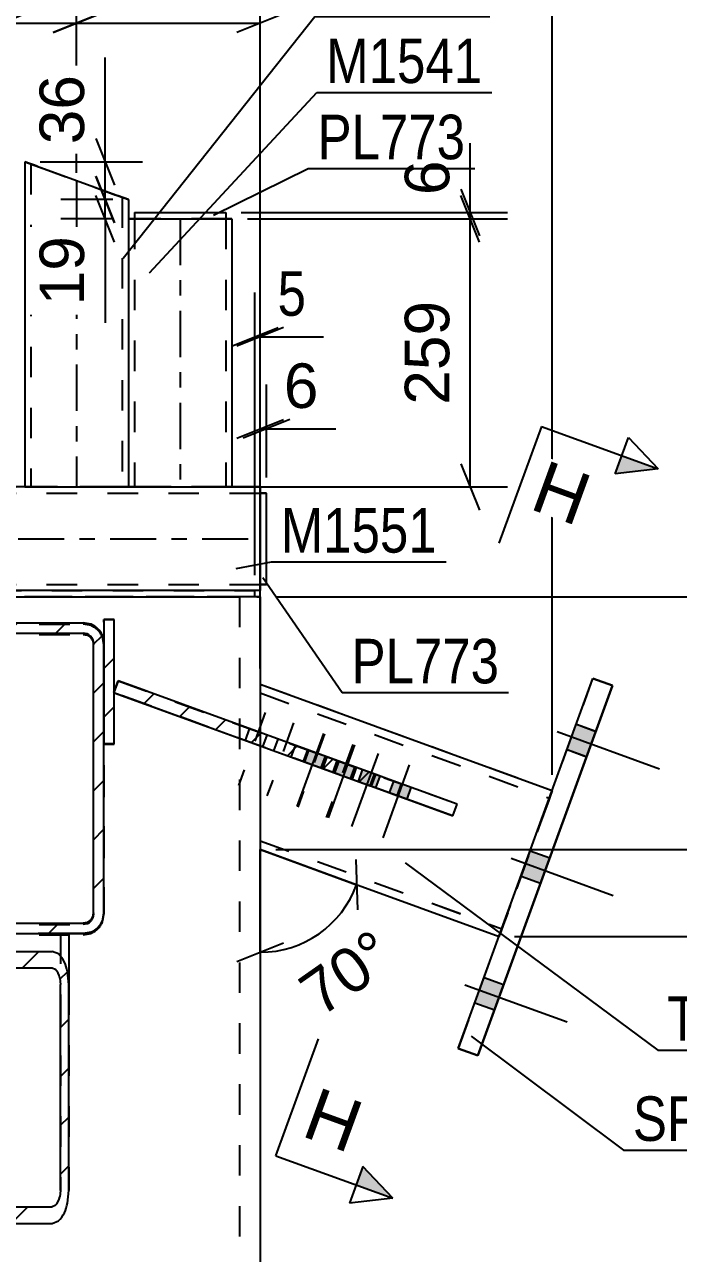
# Model space of a CAD drawing. Header units: millimetres. Extents: x -135 to 706, y -238 to 356.
# Drawn here: x 291.4 to 333.5, y 236.8 to 315.9 of the extents above; entities that cross this region are included whole.
import ezdxf

# ---------------------------------------------------------------- set-up
doc = ezdxf.new("R2010")
doc.units = ezdxf.units.MM
doc.linetypes.add('DXK_LINE_DOT2', pattern=[3.9198, 1.9599, -1.9599])
doc.linetypes.add('DXK_LINE_DOT3', pattern=[5.9187, 2.979, -0.9799, 0.9799, -0.9799])
doc.styles.add('Arial', font='ARIAL.TTF', dxfattribs={"height": 0.2})
doc.styles.add('Arial Narrow', font='ARIALN.TTF', dxfattribs={"height": 0.2})

# ---------------------------------------------------------------- blocks, each defined once
blk = doc.blocks.new('Part-284933639-3222 - 3192')
at = {"color": 2, "linetype": 'Continuous'}
for p, q in [((306.233, 279.439), (273.567, 279.439)), ((273.567, 279.039), (273.567, 279.439)), ((306.233, 279.039), (306.233, 279.439)), ((273.567, 279.039), (274.684, 279.039)), ((306.233, 279.039), (305.115, 279.039))]:
    blk.add_line(p, q, dxfattribs=at)
at = {"color": 7, "linetype": 'DXK_LINE_DOT2'}
for p, q in [((273.567, 279.433), (306.233, 279.433)), ((273.567, 279.033), (273.567, 279.039)), ((273.567, 279.033), (273.567, 279.039)), ((306.233, 279.033), (273.567, 279.033)), ((305.115, 279.039), (274.684, 279.039)), ((306.233, 279.033), (306.233, 279.039)), ((306.233, 279.039), (306.233, 279.033))]:
    blk.add_line(p, q, dxfattribs=at)
blk = doc.blocks.new('Part-284933639-3376 - 3192')
at = {"color": 2, "linetype": 'Continuous'}
for p, q in [((291.422, 307.027), (291.422, 286.103)), ((291.422, 307.027), (291.482, 307.005)), ((291.482, 307.005), (291.656, 306.942)), ((291.656, 306.942), (291.915, 306.847)), ((291.915, 306.847), (292.222, 306.735)), ((292.222, 306.735), (297.288, 304.889)), ((297.288, 304.889), (297.594, 304.777)), ((297.594, 304.777), (297.854, 304.682)), ((297.854, 304.682), (298.027, 304.619)), ((298.027, 304.619), (298.088, 304.597)), ((298.088, 304.597), (298.088, 286.103)), ((291.482, 286.103), (291.422, 286.103)), ((291.656, 286.103), (291.482, 286.103)), ((291.915, 286.103), (291.656, 286.103)), ((292.222, 286.103), (291.915, 286.103)), ((292.222, 286.103), (297.288, 286.103)), ((297.594, 286.103), (297.288, 286.103)), ((297.854, 286.103), (297.594, 286.103)), ((298.027, 286.103), (297.854, 286.103)), ((298.088, 286.103), (298.027, 286.103))]:
    blk.add_line(p, q, dxfattribs=at)
at = {"color": 7, "linetype": 'DXK_LINE_DOT2'}
for p, q in [((291.422, 307.026), (291.422, 307.027)), ((291.482, 307.004), (291.422, 307.026)), ((291.656, 306.94), (291.482, 307.004)), ((291.915, 306.846), (291.656, 306.94)), ((291.822, 306.88), (291.822, 306.881)), ((291.822, 306.881), (291.822, 286.102)), ((291.852, 306.87), (291.822, 306.881)), ((291.822, 306.88), (291.852, 306.869)), ((291.915, 306.847), (291.852, 306.87)), ((291.852, 306.869), (291.939, 306.837)), ((292.068, 306.791), (291.915, 306.847)), ((292.222, 306.734), (291.915, 306.846)), ((291.939, 306.837), (292.068, 306.79)), ((292.068, 306.791), (297.441, 304.833)), ((292.068, 306.79), (297.441, 304.832)), ((292.222, 306.734), (297.288, 304.887)), ((297.594, 304.776), (297.288, 304.887)), ((297.571, 304.785), (297.441, 304.833)), ((297.441, 304.832), (297.571, 304.784)), ((297.658, 304.754), (297.571, 304.785)), ((297.571, 304.784), (297.658, 304.753)), ((297.854, 304.681), (297.594, 304.776)), ((297.688, 304.743), (297.658, 304.754)), ((297.658, 304.753), (297.688, 304.742)), ((297.688, 304.742), (297.688, 304.743)), ((297.688, 304.743), (297.688, 286.102)), ((298.027, 304.618), (297.854, 304.681)), ((298.088, 304.596), (298.027, 304.618)), ((298.088, 304.596), (298.088, 304.597)), ((291.422, 286.103), (291.422, 286.102)), ((291.422, 286.102), (291.422, 286.103)), ((291.422, 286.102), (291.482, 286.102)), ((291.482, 286.102), (291.656, 286.102)), ((291.656, 286.102), (291.915, 286.102)), ((291.822, 286.103), (291.852, 286.103)), ((291.852, 286.102), (291.822, 286.102)), ((291.852, 286.103), (291.915, 286.103)), ((291.939, 286.102), (291.852, 286.102)), ((291.915, 286.103), (291.939, 286.103)), ((291.915, 286.102), (292.222, 286.102)), ((291.939, 286.103), (292.068, 286.103)), ((292.068, 286.102), (291.939, 286.102)), ((297.441, 286.103), (292.068, 286.103)), ((297.441, 286.102), (292.068, 286.102)), ((292.222, 286.102), (297.288, 286.102)), ((297.288, 286.102), (297.594, 286.102)), ((297.441, 286.103), (297.571, 286.103)), ((297.571, 286.102), (297.441, 286.102)), ((297.571, 286.103), (297.658, 286.103)), ((297.658, 286.102), (297.571, 286.102)), ((297.594, 286.102), (297.854, 286.102)), ((297.658, 286.103), (297.688, 286.103)), ((297.688, 286.102), (297.658, 286.102)), ((297.854, 286.102), (298.027, 286.102)), ((298.027, 286.102), (298.088, 286.102)), ((298.088, 286.103), (298.088, 286.102)), ((298.088, 286.102), (298.088, 286.103))]:
    blk.add_line(p, q, dxfattribs=at)
at = {"color": 7, "linetype": 'DXK_LINE_DOT3'}
blk.add_line((294.755, 305.811), (294.755, 286.102), dxfattribs=at)
blk = doc.blocks.new('Part-284933639-3203 - 3192')
at = {"color": 2, "linetype": 'Continuous'}
for p, q in [((306.967, 285.703), (306.567, 285.703)), ((306.967, 279.836), (306.967, 285.703)), ((306.967, 279.836), (306.567, 279.836)), ((306.567, 279.835), (306.967, 279.835))]:
    blk.add_line(p, q, dxfattribs=at)
at = {"color": 7, "linetype": 'DXK_LINE_DOT2'}
for p, q in [((306.567, 279.835), (306.567, 285.703)), ((306.567, 285.702), (306.967, 285.702)), ((306.567, 279.836), (306.567, 279.835)), ((306.967, 279.835), (306.967, 279.836)), ((306.967, 279.835), (306.967, 279.836))]:
    blk.add_line(p, q, dxfattribs=at)
blk = doc.blocks.new('Part-284933639-3209 - 3192')
at = {"color": 7, "linetype": 'DXK_LINE_DOT2'}
for p, q in [((297.149, 272.875), (297.423, 273.627)), ((297.423, 273.625), (297.423, 273.627)), ((297.423, 273.627), (310.874, 268.731)), ((310.601, 267.979), (297.149, 272.875)), ((297.149, 272.875), (297.149, 272.873)), ((315.644, 266.994), (308.814, 269.478)), ((315.37, 266.242), (308.541, 268.727)), ((310.601, 267.979), (310.874, 268.731)), ((310.874, 268.731), (315.644, 266.994)), ((315.37, 266.242), (310.601, 267.979)), ((315.644, 266.994), (315.37, 266.242))]:
    blk.add_line(p, q, dxfattribs=at)
blk = doc.blocks.new('Part-284933639-3227 - 3192')
at = {"linetype": 'Continuous'}
h = blk.add_hatch(dxfattribs=at)
h.set_pattern_fill('', scale=0.7, style=0, pattern_type=0)
h.set_pattern_definition([(45, (296.4152, 276.5496), (-1.57154, 1.57154), [])])
h.paths.add_polyline_path([(296.517, 276.039), (296.415, 276.55), (296.126, 276.982), (295.694, 277.271), (295.183, 277.373), (284.517, 277.373), (284.006, 277.271), (283.574, 276.982), (283.285, 276.55), (283.183, 276.039), (283.183, 258.706), (283.285, 258.196), (283.574, 257.763), (284.006, 257.474), (284.517, 257.373), (295.183, 257.373), (295.694, 257.474), (296.126, 257.763), (296.415, 258.196), (296.517, 258.706)])
h.paths.add_polyline_path([(295.799, 258.451), (295.655, 258.235), (295.438, 258.09), (295.183, 258.039), (284.517, 258.039), (284.262, 258.09), (284.045, 258.235), (283.901, 258.451), (283.85, 258.706), (283.85, 276.039), (283.901, 276.295), (284.045, 276.511), (284.262, 276.655), (284.517, 276.706), (295.183, 276.706), (295.438, 276.655), (295.655, 276.511), (295.799, 276.295), (295.85, 276.039), (295.85, 258.706)])
at = {"color": 2, "linetype": 'Continuous'}
for p, q in [((284.517, 277.373), (284.006, 277.271)), ((284.262, 276.655), (284.517, 276.706)), ((284.517, 276.704), (284.262, 276.653)), ((284.517, 277.373), (295.183, 277.373)), ((284.517, 276.704), (284.517, 276.706)), ((284.517, 276.706), (295.183, 276.706)), ((284.517, 276.704), (295.183, 276.704)), ((295.694, 277.271), (295.183, 277.373)), ((295.183, 276.704), (295.183, 276.706)), ((295.183, 276.706), (295.438, 276.655)), ((295.438, 276.653), (295.183, 276.704)), ((283.285, 276.55), (283.183, 276.039)), ((283.183, 258.706), (283.183, 276.039)), ((283.85, 276.039), (283.901, 276.295)), ((283.85, 258.706), (283.85, 276.039)), ((295.799, 276.295), (295.85, 276.039)), ((295.85, 258.706), (295.85, 276.039)), ((296.517, 276.039), (296.415, 276.55)), ((296.517, 258.706), (296.517, 276.039)), ((283.183, 258.706), (283.285, 258.196)), ((283.901, 258.451), (283.85, 258.706)), ((295.85, 258.706), (295.799, 258.451)), ((296.415, 258.196), (296.517, 258.706)), ((284.517, 258.039), (284.262, 258.09)), ((284.517, 258.039), (295.183, 258.039)), ((295.438, 258.09), (295.183, 258.039)), ((284.006, 257.474), (284.517, 257.373)), ((284.517, 257.371), (284.006, 257.472)), ((284.517, 257.371), (284.517, 257.373)), ((284.517, 257.373), (295.183, 257.373)), ((284.517, 257.371), (285.45, 257.371)), ((295.183, 257.371), (294.25, 257.371)), ((295.183, 257.373), (295.694, 257.474)), ((295.694, 257.472), (295.183, 257.371)), ((295.183, 257.371), (295.183, 257.373))]:
    blk.add_line(p, q, dxfattribs=at)
at = {"color": 7, "linetype": 'DXK_LINE_DOT2'}
for p, q in [((284.006, 277.269), (284.517, 277.371)), ((284.517, 277.371), (284.517, 277.373)), ((284.517, 277.371), (295.183, 277.371)), ((295.183, 277.371), (295.183, 277.373)), ((295.183, 277.371), (295.694, 277.269)), ((283.183, 276.037), (283.285, 276.547)), ((283.183, 276.037), (283.183, 276.039)), ((283.183, 276.037), (283.183, 258.704)), ((283.901, 276.292), (283.85, 276.037)), ((283.85, 276.037), (283.85, 276.039)), ((283.85, 258.704), (283.85, 276.037)), ((283.901, 276.292), (283.901, 276.295)), ((295.799, 276.292), (295.799, 276.295)), ((295.85, 276.037), (295.799, 276.292)), ((295.85, 276.037), (295.85, 276.039)), ((295.85, 258.704), (295.85, 276.037)), ((296.415, 276.547), (296.517, 276.037)), ((296.517, 276.039), (296.517, 258.704)), ((283.285, 258.194), (283.183, 258.704)), ((283.85, 258.704), (283.85, 258.706)), ((283.85, 258.704), (283.901, 258.449)), ((295.799, 258.449), (295.85, 258.704)), ((295.85, 258.704), (295.85, 258.706)), ((296.517, 258.704), (296.415, 258.194)), ((283.285, 258.194), (283.285, 258.196)), ((284.262, 258.088), (284.517, 258.037)), ((284.517, 258.037), (284.517, 258.039)), ((284.517, 258.037), (295.183, 258.037)), ((295.183, 258.037), (295.438, 258.088)), ((295.183, 258.037), (295.183, 258.039)), ((296.415, 258.194), (296.415, 258.196)), ((294.25, 257.371), (285.45, 257.371))]:
    blk.add_line(p, q, dxfattribs=at)
at = {"color": 7, "linetype": 'DXK_LINE_DOT3'}
blk.add_line((289.85, 267.373), (289.85, 267.371), dxfattribs=at)
at = {"color": 2, "linetype": 'Continuous'}
for centre, radius, start, end in [((284.517, 276.039), 1.333, 112.5, 157.5), ((295.183, 276.039), 1.333, 22.5, 67.5), ((284.517, 276.039), 0.667, 112.5, 157.5), ((284.517, 276.037), 0.667, 112.5, 157.5), ((295.183, 276.039), 0.667, 22.5, 67.5), ((295.183, 276.037), 0.667, 22.5, 67.5), ((284.517, 258.706), 1.333, 202.5, 247.5), ((284.517, 258.704), 1.333, 202.5, 247.5), ((284.517, 258.706), 0.667, 202.5, 247.5), ((295.183, 258.706), 0.667, 292.5, 337.5), ((295.183, 258.706), 1.333, 292.5, 337.5), ((295.183, 258.704), 1.333, 292.5, 337.5)]:
    blk.add_arc(centre, radius, start, end, dxfattribs=at)
at = {"color": 7, "linetype": 'DXK_LINE_DOT2'}
for centre, radius, start, end in [((284.517, 276.037), 1.333, 112.5, 157.5), ((295.183, 276.037), 1.333, 22.5, 67.5), ((284.517, 258.704), 0.667, 202.5, 247.5), ((295.183, 258.704), 0.667, 292.5, 337.5)]:
    blk.add_arc(centre, radius, start, end, dxfattribs=at)
blk = doc.blocks.new('Part-284933639-3243 - 3192')
at = {"color": 2, "linetype": 'Continuous'}
for p, q in [((319.318, 249.979), (327.982, 273.785)), ((329.235, 273.329), (327.982, 273.785)), ((320.571, 249.523), (329.235, 273.329)), ((329.235, 273.324), (320.571, 249.519)), ((329.234, 273.325), (329.235, 273.324)), ((329.235, 273.324), (329.235, 273.329)), ((319.318, 249.975), (319.319, 249.979)), ((319.318, 249.975), (319.318, 249.979)), ((319.318, 249.979), (320.571, 249.523)), ((320.571, 249.519), (319.318, 249.975)), ((320.571, 249.519), (320.571, 249.523))]:
    blk.add_line(p, q, dxfattribs=at)
at = {"color": 7, "linetype": 'DXK_LINE_DOT2'}
for p, q in [((319.319, 249.979), (327.982, 273.78)), ((327.982, 273.78), (327.982, 273.785)), ((327.982, 273.78), (329.234, 273.325))]:
    blk.add_line(p, q, dxfattribs=at)
blk = doc.blocks.new('Bolt-284933639-3252 - 3192')
at = {"linetype": 'Continuous'}
for points in [[(309.344, 268.443), (310.471, 268.033), (310.745, 268.784), (309.617, 269.195)], [(311.35, 267.713), (312.478, 267.303), (312.752, 268.054), (311.624, 268.465)], [(312.864, 267.161), (313.991, 266.751), (314.265, 267.502), (313.137, 267.913)], [(314.87, 266.431), (315.998, 266.021), (316.272, 266.772), (315.144, 267.183)]]:
    blk.add_hatch(color=1, dxfattribs=at).paths.add_polyline_path(points)
at = {"color": 1, "linetype": 'Continuous'}
for p, q in [((310.637, 270.242), (308.927, 265.544)), ((309.617, 269.195), (309.344, 268.443)), ((312.644, 269.512), (310.934, 264.814)), ((314.157, 268.96), (312.447, 264.262)), ((310.745, 268.784), (310.471, 268.033)), ((311.624, 268.465), (311.35, 267.713)), ((312.752, 268.054), (312.478, 267.303)), ((316.164, 268.23), (314.454, 263.532)), ((313.137, 267.913), (312.864, 267.161)), ((314.265, 267.502), (313.991, 266.751)), ((315.144, 267.183), (314.87, 266.431)), ((316.272, 266.772), (315.998, 266.021))]:
    blk.add_line(p, q, dxfattribs=at)
blk = doc.blocks.new('Part-284933639-3260 - 3192')
at = {"color": 2, "linetype": 'Continuous'}
for p, q in [((275.9, 279.039), (303.9, 279.039)), ((303.9, 279.039), (304.92, 279.039)), ((305.115, 279.039), (304.92, 279.039)), ((306.364, 279.038), (306.233, 279.038)), ((306.364, 279.038), (306.567, 279.038)), ((306.567, 279.038), (306.567, 270.306)), ((306.567, 269.454), (306.567, 46.843))]:
    blk.add_line(p, q, dxfattribs=at)
at = {"color": 7, "linetype": 'DXK_LINE_DOT2'}
for p, q in [((275.9, 279.039), (303.9, 279.039)), ((275.9, 279.033), (303.9, 279.033)), ((275.9, 279.033), (303.9, 279.033)), ((304.41, 279.038), (303.9, 279.039)), ((303.9, 279.033), (304.41, 279.033)), ((304.92, 279.033), (303.9, 279.033)), ((304.843, 279.038), (304.41, 279.038)), ((304.41, 279.033), (304.843, 279.033)), ((305.132, 279.038), (304.843, 279.038)), ((304.843, 279.033), (305.132, 279.033)), ((305.785, 279.033), (304.92, 279.033)), ((305.785, 279.039), (305.115, 279.039)), ((305.233, 279.038), (305.132, 279.038)), ((305.132, 279.033), (305.233, 279.033)), ((305.233, 279.038), (305.233, 14.482)), ((306.233, 279.038), (305.785, 279.039)), ((306.364, 279.033), (305.785, 279.033)), ((306.567, 279.033), (306.364, 279.033)), ((306.567, 270.306), (306.567, 269.454))]:
    blk.add_line(p, q, dxfattribs=at)
blk = doc.blocks.new('Part-284933639-3270 - 3192')
at = {"linetype": 'Continuous'}
h = blk.add_hatch(dxfattribs=at)
h.set_pattern_fill('', scale=0.7, style=0, pattern_type=0)
h.set_pattern_definition([(45, (297.423, 273.6339), (-1.57154, 1.57154), [])])
h.paths.add_polyline_path([(313.925, 267.627), (297.423, 273.634), (297.149, 272.882), (313.652, 266.876)])
at = {"color": 2, "linetype": 'Continuous'}
for p, q in [((297.423, 273.634), (297.149, 272.882)), ((313.925, 267.627), (297.423, 273.634)), ((297.149, 272.882), (313.652, 266.876)), ((297.183, 272.868), (313.733, 266.844)), ((313.652, 266.876), (313.925, 267.627)), ((319.248, 265.689), (313.925, 267.627)), ((318.975, 264.937), (313.652, 266.876)), ((313.733, 266.844), (318.975, 264.937)), ((318.975, 264.937), (319.248, 265.689))]:
    blk.add_line(p, q, dxfattribs=at)
at = {"color": 7, "linetype": 'DXK_LINE_DOT2'}
for p, q in [((297.423, 273.632), (297.149, 272.88)), ((297.423, 273.632), (297.423, 273.634)), ((314.006, 267.596), (297.423, 273.632)), ((297.149, 272.88), (297.149, 272.882)), ((297.149, 272.88), (297.183, 272.868)), ((313.733, 266.844), (314.006, 267.596)), ((319.248, 265.689), (314.006, 267.596))]:
    blk.add_line(p, q, dxfattribs=at)
blk = doc.blocks.new('Part-284933639-3289 - 3192')
at = {"color": 7, "linetype": 'DXK_LINE_DOT2'}
for p, q in [((284.517, 277.283), (284.006, 277.181)), ((284.517, 277.283), (295.183, 277.283)), ((284.517, 277.281), (284.517, 277.283)), ((295.183, 277.281), (295.183, 277.283)), ((295.694, 277.181), (295.183, 277.283)), ((283.285, 276.46), (283.183, 275.95)), ((283.183, 275.95), (283.183, 258.614)), ((283.85, 275.95), (283.901, 276.205)), ((283.85, 275.947), (283.85, 275.95)), ((283.85, 258.616), (283.85, 275.95)), ((283.901, 276.202), (283.901, 276.205)), ((284.262, 276.565), (284.517, 276.616)), ((284.517, 276.614), (284.517, 276.616)), ((284.517, 276.616), (295.183, 276.616)), ((295.183, 276.614), (295.183, 276.616)), ((295.183, 276.616), (295.438, 276.565)), ((295.799, 276.202), (295.799, 276.205)), ((295.799, 276.205), (295.85, 275.95)), ((295.85, 275.947), (295.85, 275.95)), ((295.85, 258.616), (295.85, 275.95)), ((296.517, 275.95), (296.415, 276.46)), ((296.517, 275.95), (296.517, 258.614)), ((283.183, 258.616), (283.285, 258.106)), ((283.85, 258.614), (283.85, 258.616)), ((283.901, 258.361), (283.85, 258.616)), ((295.85, 258.616), (295.799, 258.361)), ((295.85, 258.614), (295.85, 258.616)), ((296.415, 258.106), (296.517, 258.616)), ((283.285, 258.104), (283.285, 258.106)), ((284.517, 257.95), (284.262, 258)), ((284.517, 257.947), (284.517, 257.95)), ((284.517, 257.95), (295.183, 257.95)), ((295.438, 258), (295.183, 257.95)), ((295.183, 257.947), (295.183, 257.95)), ((296.415, 258.104), (296.415, 258.106)), ((284.006, 257.384), (284.517, 257.283)), ((284.517, 257.283), (295.183, 257.283)), ((284.517, 257.283), (284.517, 257.281)), ((295.183, 257.283), (295.694, 257.384)), ((295.183, 257.281), (295.183, 257.283))]:
    blk.add_line(p, q, dxfattribs=at)
at = {"color": 7, "linetype": 'DXK_LINE_DOT3'}
blk.add_line((289.85, 267.283), (289.85, 267.281), dxfattribs=at)
at = {"color": 7, "linetype": 'DXK_LINE_DOT2'}
for centre, radius, start, end in [((284.517, 275.95), 1.333, 112.5, 157.5), ((295.183, 275.95), 1.333, 22.5, 67.5), ((284.517, 275.95), 0.667, 112.5, 157.5), ((295.183, 275.95), 0.667, 22.5, 67.5), ((284.517, 258.616), 1.333, 202.5, 247.5), ((284.517, 258.616), 0.667, 202.5, 247.5), ((295.183, 258.616), 0.667, 292.5, 337.5), ((295.183, 258.616), 1.333, 292.5, 337.5)]:
    blk.add_arc(centre, radius, start, end, dxfattribs=at)
blk = doc.blocks.new('Bolt-284933639-3299 - 3192')
at = {"linetype": 'Continuous'}
for points in [[(327.571, 268.755), (328.163, 270.384), (326.911, 270.84), (326.318, 269.211)], [(327.571, 268.753), (328.163, 270.382), (326.911, 270.838), (326.318, 269.209)], [(327.571, 268.752), (328.163, 270.381), (326.911, 270.837), (326.318, 269.208)], [(324.606, 260.611), (325.199, 262.24), (323.946, 262.696), (323.354, 261.067)], [(324.606, 260.608), (325.199, 262.237), (323.946, 262.693), (323.354, 261.064)], [(321.642, 252.467), (322.235, 254.096), (320.982, 254.552), (320.389, 252.923)], [(321.642, 252.465), (322.235, 254.094), (320.982, 254.55), (320.389, 252.921)], [(321.642, 252.464), (322.235, 254.093), (320.982, 254.549), (320.389, 252.92)]]:
    blk.add_hatch(color=1, dxfattribs=at).paths.add_polyline_path(points)
at = {"color": 1, "linetype": 'Continuous'}
for p, q in [((326.911, 270.84), (328.163, 270.384)), ((326.911, 270.838), (328.163, 270.382)), ((326.911, 270.837), (328.163, 270.381)), ((325.674, 270.368), (332.252, 267.973)), ((325.674, 270.366), (332.252, 267.972)), ((325.674, 270.364), (332.252, 267.97)), ((326.318, 269.211), (327.571, 268.755)), ((326.318, 269.209), (327.571, 268.753)), ((326.318, 269.208), (327.571, 268.752)), ((323.946, 262.696), (325.199, 262.24)), ((323.946, 262.693), (325.199, 262.237)), ((322.71, 262.224), (329.288, 259.829)), ((322.71, 262.22), (329.288, 259.826)), ((323.354, 261.067), (324.606, 260.611)), ((323.354, 261.064), (324.606, 260.608)), ((319.746, 254.08), (326.324, 251.685)), ((319.746, 254.078), (326.324, 251.684)), ((319.746, 254.076), (326.324, 251.682)), ((320.982, 254.552), (322.235, 254.096)), ((320.982, 254.55), (322.235, 254.094)), ((320.982, 254.549), (322.235, 254.093)), ((320.389, 252.923), (321.642, 252.467)), ((320.389, 252.921), (321.642, 252.465)), ((320.389, 252.92), (321.642, 252.464))]:
    blk.add_line(p, q, dxfattribs=at)
blk = doc.blocks.new('Part-284933639-3314 - 3192')
at = {"color": 2, "linetype": 'Continuous'}
for p, q in [((306.567, 273.419), (325.36, 266.579)), ((306.567, 262.778), (321.94, 257.182)), ((306.567, 262.776), (321.939, 257.181))]:
    blk.add_line(p, q, dxfattribs=at)
at = {"color": 7, "linetype": 'DXK_LINE_DOT2'}
for p, q in [((306.567, 273.419), (306.567, 262.776)), ((306.567, 273.418), (325.36, 266.578)), ((306.567, 272.852), (325.178, 266.078)), ((306.567, 272.85), (325.178, 266.076)), ((325.332, 266.503), (325.253, 266.286)), ((325.253, 266.284), (325.332, 266.501)), ((325.36, 266.579), (325.332, 266.503)), ((325.332, 266.501), (325.36, 266.578)), ((325.36, 266.579), (325.36, 266.578)), ((325.178, 266.076), (322.165, 257.799)), ((325.135, 265.961), (322.165, 257.801)), ((325.065, 265.769), (322.235, 257.993)), ((325.065, 265.767), (322.235, 257.991)), ((325.065, 265.769), (325.164, 266.04)), ((325.124, 265.93), (325.065, 265.767)), ((325.164, 266.038), (325.124, 265.93)), ((325.253, 266.286), (325.135, 265.961)), ((325.164, 266.04), (325.178, 266.078)), ((325.178, 266.076), (325.164, 266.038)), ((325.178, 266.076), (325.253, 266.284)), ((325.178, 266.078), (325.178, 266.076)), ((306.567, 263.345), (322.122, 257.683)), ((306.567, 263.344), (322.122, 257.682)), ((322.165, 257.801), (322.047, 257.476)), ((322.047, 257.474), (322.165, 257.799)), ((322.235, 257.991), (322.136, 257.72)), ((322.136, 257.722), (322.176, 257.83)), ((322.176, 257.83), (322.235, 257.993)), ((321.939, 257.181), (321.94, 257.181)), ((321.968, 257.259), (321.94, 257.182)), ((321.94, 257.181), (321.968, 257.257)), ((321.94, 257.182), (321.94, 257.181)), ((322.047, 257.476), (321.968, 257.259)), ((321.968, 257.257), (322.047, 257.474)), ((322.122, 257.683), (322.136, 257.722)), ((322.136, 257.72), (322.122, 257.682)), ((322.122, 257.682), (322.122, 257.683))]:
    blk.add_line(p, q, dxfattribs=at)
blk = doc.blocks.new('Part-284933639-3362 - 3192')
at = {"color": 2, "linetype": 'Continuous'}
for p, q in [((273.233, 285.303), (273.233, 286.103)), ((273.233, 286.103), (275.352, 286.103)), ((291.421, 286.103), (288.685, 286.103)), ((306.567, 286.103), (304.755, 286.103)), ((306.567, 286.103), (306.567, 286.042)), ((306.567, 286.042), (306.567, 285.303)), ((273.233, 285.303), (273.233, 279.497)), ((306.567, 285.303), (306.567, 279.436)), ((273.233, 279.497), (273.233, 279.436)), ((273.233, 279.436), (273.567, 279.436)), ((273.233, 279.435), (273.567, 279.435)), ((306.567, 279.436), (306.233, 279.436)), ((306.567, 279.435), (306.233, 279.435))]:
    blk.add_line(p, q, dxfattribs=at)
at = {"color": 7, "linetype": 'DXK_LINE_DOT2'}
for p, q in [((273.233, 286.103), (273.233, 286.102)), ((273.233, 286.102), (306.567, 286.102)), ((273.233, 285.702), (273.233, 285.703)), ((273.233, 285.703), (306.567, 285.703)), ((273.233, 285.702), (306.567, 285.702)), ((275.352, 286.103), (288.685, 286.103)), ((304.755, 286.103), (291.421, 286.103)), ((306.567, 286.102), (306.567, 286.103)), ((306.567, 285.303), (306.567, 285.869)), ((306.567, 285.703), (306.567, 285.702)), ((273.233, 280.235), (273.233, 280.236)), ((273.233, 280.236), (273.233, 280.235)), ((273.233, 280.236), (273.233, 280.236)), ((273.233, 279.835), (273.233, 279.866)), ((306.567, 280.236), (306.567, 280.235)), ((306.567, 280.236), (306.567, 280.235)), ((306.567, 280.236), (306.567, 280.236)), ((306.567, 279.836), (306.567, 279.867)), ((273.233, 279.835), (273.233, 279.836)), ((273.233, 279.836), (306.567, 279.836)), ((273.233, 279.835), (306.567, 279.835)), ((273.233, 279.435), (273.233, 279.436)), ((273.233, 279.436), (273.233, 279.435)), ((306.233, 279.436), (273.567, 279.436)), ((306.233, 279.435), (273.567, 279.435)), ((306.567, 279.836), (306.567, 279.835)), ((306.567, 279.435), (306.567, 279.436)), ((306.567, 279.436), (306.567, 279.435))]:
    blk.add_line(p, q, dxfattribs=at)
at = {"color": 7, "linetype": 'DXK_LINE_DOT3'}
blk.add_line((273.233, 282.769), (306.567, 282.769), dxfattribs=at)
blk = doc.blocks.new('Bolt-284933639-3449 - 3192')
at = {"color": 1, "linetype": 'DXK_LINE_DOT2'}
for p, q in [((306.888, 271.599), (305.178, 266.901)), ((305.869, 270.551), (305.595, 269.8)), ((308.716, 270.934), (307.006, 266.235)), ((306.996, 270.141), (306.723, 269.389)), ((307.696, 269.886), (307.422, 269.134)), ((310.704, 270.211), (308.994, 265.512)), ((308.824, 269.476), (308.55, 268.724)), ((309.685, 269.163), (309.411, 268.411)), ((312.532, 269.545), (310.822, 264.847)), ((310.812, 268.753), (310.539, 268.001)), ((311.512, 268.498), (311.238, 267.746)), ((312.64, 268.087), (312.366, 267.336))]:
    blk.add_line(p, q, dxfattribs=at)
blk = doc.blocks.new('Part-284933639-5914 - 3192')
at = {"linetype": 'Continuous'}
h = blk.add_hatch(dxfattribs=at)
h.set_pattern_fill('', scale=0.7, style=0, pattern_type=0)
h.set_pattern_definition([(45, (294.1688, 254.9155), (-1.57154, 1.57154), [])])
h.paths.add_polyline_path([(294.25, 254.104), (294.169, 254.916), (293.938, 255.604), (293.592, 256.064), (293.183, 256.225), (286.517, 256.225), (286.108, 256.064), (285.762, 255.604), (285.531, 254.916), (285.45, 254.104), (285.45, 240.846), (285.531, 240.034), (285.762, 239.346), (286.108, 238.886), (286.517, 238.725), (293.183, 238.725), (293.592, 238.886), (293.938, 239.346), (294.169, 240.034), (294.25, 240.846)])
h.paths.add_polyline_path([(293.676, 240.44), (293.56, 240.096), (293.387, 239.866), (293.183, 239.785), (286.517, 239.785), (286.313, 239.866), (286.14, 240.096), (286.024, 240.44), (285.983, 240.846), (285.983, 254.104), (286.024, 254.51), (286.14, 254.854), (286.313, 255.084), (286.517, 255.164), (293.183, 255.164), (293.387, 255.084), (293.56, 254.854), (293.676, 254.51), (293.717, 254.104), (293.717, 240.846)])
at = {"color": 7, "linetype": 'DXK_LINE_DOT2'}
for p, q in [((285.45, 257.375), (285.45, 257.373)), ((285.45, 257.373), (285.45, 257.375)), ((285.45, 257.375), (285.45, 257.375)), ((285.45, 257.375), (285.531, 257.375)), ((285.531, 257.375), (285.45, 257.375)), ((285.531, 257.375), (285.762, 257.375)), ((285.762, 257.375), (285.531, 257.375)), ((285.762, 257.375), (286.108, 257.375)), ((286.024, 257.375), (285.762, 257.375)), ((285.983, 257.375), (285.983, 240.846)), ((286.024, 257.375), (285.983, 257.375)), ((285.983, 257.375), (286.024, 257.375)), ((286.14, 257.375), (286.024, 257.375)), ((286.024, 257.375), (286.14, 257.375)), ((286.517, 257.375), (286.024, 257.375)), ((286.108, 257.375), (286.517, 257.375)), ((286.313, 257.375), (286.14, 257.375)), ((286.14, 257.375), (286.313, 257.375)), ((286.313, 257.375), (293.387, 257.375)), ((286.313, 257.375), (293.387, 257.375)), ((286.517, 257.375), (293.183, 257.375)), ((286.517, 257.375), (293.183, 257.375)), ((293.183, 257.375), (293.592, 257.375)), ((293.592, 257.375), (293.183, 257.375)), ((293.387, 257.375), (293.56, 257.375)), ((293.56, 257.375), (293.387, 257.375)), ((293.56, 257.375), (293.676, 257.375)), ((293.676, 257.375), (293.56, 257.375)), ((293.592, 257.375), (293.938, 257.375)), ((293.938, 257.375), (293.592, 257.375)), ((293.676, 257.375), (293.717, 257.375)), ((293.717, 257.375), (293.676, 257.375)), ((293.717, 257.375), (293.717, 240.846)), ((293.938, 257.375), (294.169, 257.375)), ((294.169, 257.375), (293.938, 257.375)), ((294.169, 257.375), (294.25, 257.375)), ((294.25, 257.375), (294.169, 257.375)), ((294.25, 257.375), (294.25, 257.375)), ((294.25, 257.375), (294.25, 257.373)), ((294.25, 257.373), (294.25, 257.375)), ((285.45, 254.104), (285.45, 240.846)), ((294.25, 254.104), (294.25, 240.846))]:
    blk.add_line(p, q, dxfattribs=at)
at = {"color": 2, "linetype": 'Continuous'}
for p, q in [((285.45, 257.373), (285.45, 254.104)), ((294.25, 257.373), (294.25, 254.104)), ((286.517, 256.225), (286.108, 256.064)), ((286.517, 256.225), (293.183, 256.225)), ((293.592, 256.064), (293.183, 256.225)), ((285.531, 254.916), (285.45, 254.104)), ((286.313, 255.084), (286.517, 255.164)), ((286.517, 255.164), (293.183, 255.164)), ((293.183, 255.164), (293.387, 255.084)), ((294.25, 254.104), (294.169, 254.916)), ((285.45, 240.846), (285.45, 254.104)), ((285.983, 254.104), (286.024, 254.51)), ((285.983, 240.846), (285.983, 254.104)), ((293.676, 254.51), (293.717, 254.104)), ((293.717, 240.846), (293.717, 254.104)), ((294.25, 240.846), (294.25, 254.104)), ((285.45, 240.846), (285.531, 240.034)), ((286.024, 240.44), (285.983, 240.846)), ((293.717, 240.846), (293.676, 240.44)), ((294.169, 240.034), (294.25, 240.846)), ((286.517, 239.785), (286.313, 239.866)), ((286.517, 239.785), (293.183, 239.785)), ((293.387, 239.866), (293.183, 239.785)), ((286.108, 238.886), (286.517, 238.725)), ((293.183, 238.725), (293.592, 238.886)), ((286.517, 238.725), (293.183, 238.725))]:
    blk.add_line(p, q, dxfattribs=at)
for centre, radius, start, end in [((287.546, 254.621), 2.036, 134.91227, 171.6963), ((292.154, 254.621), 2.036, 8.3037, 45.08773), ((287.031, 254.363), 1.018, 134.91227, 171.6963), ((292.669, 254.363), 1.018, 8.3037, 45.08773), ((287.031, 240.587), 1.018, 188.3037, 225.08773), ((292.669, 240.587), 1.018, 314.91227, 351.6963), ((287.546, 240.328), 2.036, 188.3037, 225.08773), ((292.154, 240.328), 2.036, 314.91227, 351.6963)]:
    blk.add_arc(centre, radius, start, end, dxfattribs=at)
blk = doc.blocks.new('Part-284933639-5931 - 3192')
at = {"linetype": 'Continuous'}
h = blk.add_hatch(dxfattribs=at)
h.set_pattern_fill('', scale=0.7, style=0, pattern_type=0)
h.set_pattern_definition([(45, (296.5166, 277.5705), (-1.57154, 1.57154), [])])
h.paths.add_polyline_path([(297.183, 277.57), (296.517, 277.57), (296.517, 269.57), (297.183, 269.57)])
at = {"color": 7, "linetype": 'DXK_LINE_DOT2'}
for p, q in [((296.517, 277.568), (296.517, 277.57)), ((296.517, 277.568), (297.183, 277.568)), ((296.517, 269.568), (296.517, 277.568)), ((297.183, 269.57), (297.183, 277.57)), ((296.517, 269.568), (296.517, 269.57))]:
    blk.add_line(p, q, dxfattribs=at)
at = {"color": 2, "linetype": 'Continuous'}
for p, q in [((297.183, 277.57), (296.517, 277.57)), ((296.517, 277.57), (296.517, 269.57)), ((297.183, 269.57), (297.183, 277.57)), ((296.517, 269.57), (297.183, 269.57)), ((297.183, 269.568), (296.517, 269.568)), ((297.183, 269.568), (297.183, 269.57)), ((297.183, 269.568), (297.183, 269.57))]:
    blk.add_line(p, q, dxfattribs=at)
blk = doc.blocks.new('Part-284933639-5933 - 3192')
at = {"color": 7, "linetype": 'DXK_LINE_DOT2'}
for p, q in [((296.517, 277.561), (296.517, 277.563)), ((297.183, 277.563), (296.517, 277.563)), ((296.517, 277.563), (296.517, 269.563)), ((297.183, 277.561), (297.183, 277.563)), ((297.183, 269.563), (297.183, 277.563)), ((296.517, 269.561), (296.517, 269.563)), ((296.517, 269.563), (297.183, 269.563)), ((297.183, 269.561), (297.183, 269.563))]:
    blk.add_line(p, q, dxfattribs=at)
blk = doc.blocks.new('Part-284933639-5940 - 3192')
at = {"color": 2, "linetype": 'Continuous'}
for p, q in [((298.488, 303.758), (298.488, 303.358)), ((298.488, 303.758), (304.355, 303.758)), ((304.355, 303.758), (304.355, 303.358))]:
    blk.add_line(p, q, dxfattribs=at)
at = {"color": 7, "linetype": 'DXK_LINE_DOT2'}
for p, q in [((298.488, 303.757), (304.355, 303.757)), ((298.488, 303.358), (298.488, 303.357)), ((298.488, 303.357), (298.488, 303.358)), ((298.488, 303.358), (304.355, 303.358)), ((298.488, 303.357), (304.355, 303.357)), ((304.355, 303.357), (304.355, 303.358)), ((304.355, 303.358), (304.355, 303.357))]:
    blk.add_line(p, q, dxfattribs=at)
blk = doc.blocks.new('Part-284933639-5942 - 3192')
at = {"color": 2, "linetype": 'Continuous'}
for p, q in [((298.088, 303.358), (298.088, 286.103)), ((298.088, 303.358), (298.149, 303.358)), ((298.149, 303.358), (298.322, 303.358)), ((298.322, 303.358), (298.582, 303.358)), ((298.582, 303.358), (298.888, 303.358)), ((298.888, 303.358), (303.955, 303.358)), ((303.955, 303.358), (304.261, 303.358)), ((304.261, 303.358), (304.521, 303.358)), ((304.521, 303.358), (304.694, 303.358)), ((304.694, 303.358), (304.755, 303.358)), ((304.755, 303.358), (304.755, 286.103)), ((298.149, 286.103), (298.088, 286.103)), ((298.322, 286.103), (298.149, 286.103)), ((298.582, 286.103), (298.322, 286.103)), ((298.888, 286.103), (298.582, 286.103)), ((298.888, 286.103), (303.955, 286.103)), ((304.261, 286.103), (303.955, 286.103)), ((304.521, 286.103), (304.261, 286.103)), ((304.694, 286.103), (304.521, 286.103)), ((304.755, 286.103), (304.694, 286.103))]:
    blk.add_line(p, q, dxfattribs=at)
at = {"color": 7, "linetype": 'DXK_LINE_DOT2'}
for p, q in [((298.088, 303.357), (298.088, 303.358)), ((298.149, 303.357), (298.088, 303.357)), ((298.322, 303.357), (298.149, 303.357)), ((298.519, 303.357), (298.322, 303.357)), ((298.488, 303.357), (298.488, 303.358)), ((298.488, 303.358), (298.488, 286.102)), ((298.519, 303.358), (298.488, 303.358)), ((298.488, 303.357), (298.519, 303.357)), ((298.605, 303.358), (298.519, 303.358)), ((298.519, 303.357), (298.582, 303.357)), ((298.888, 303.357), (298.519, 303.357)), ((298.582, 303.357), (298.605, 303.357)), ((298.735, 303.358), (298.605, 303.358)), ((298.605, 303.357), (298.735, 303.357)), ((304.108, 303.358), (298.735, 303.358)), ((304.108, 303.357), (298.735, 303.357)), ((298.888, 303.357), (303.955, 303.357)), ((304.261, 303.357), (303.955, 303.357)), ((304.238, 303.358), (304.108, 303.358)), ((304.108, 303.357), (304.261, 303.357)), ((304.324, 303.358), (304.238, 303.358)), ((304.261, 303.357), (304.324, 303.357)), ((304.521, 303.357), (304.261, 303.357)), ((304.355, 303.358), (304.324, 303.358)), ((304.324, 303.357), (304.355, 303.357)), ((304.355, 303.357), (304.355, 303.358)), ((304.355, 303.358), (304.355, 286.102)), ((304.694, 303.357), (304.521, 303.357)), ((304.755, 303.357), (304.694, 303.357)), ((304.755, 303.357), (304.755, 303.358)), ((298.088, 286.103), (298.088, 286.102)), ((298.088, 286.102), (298.088, 286.103)), ((298.088, 286.102), (298.149, 286.102)), ((298.149, 286.102), (298.322, 286.102)), ((298.322, 286.102), (298.582, 286.102)), ((298.488, 286.103), (298.519, 286.103)), ((298.519, 286.102), (298.488, 286.102)), ((298.519, 286.103), (298.582, 286.103)), ((298.605, 286.102), (298.519, 286.102)), ((298.582, 286.103), (298.605, 286.103)), ((298.582, 286.102), (298.888, 286.102)), ((298.605, 286.103), (298.735, 286.103)), ((298.735, 286.102), (298.605, 286.102)), ((304.108, 286.103), (298.735, 286.103)), ((304.108, 286.102), (298.735, 286.102)), ((298.888, 286.102), (303.955, 286.102)), ((303.955, 286.102), (304.261, 286.102)), ((304.108, 286.103), (304.261, 286.103)), ((304.238, 286.102), (304.108, 286.102)), ((304.324, 286.102), (304.238, 286.102)), ((304.261, 286.103), (304.324, 286.103)), ((304.261, 286.102), (304.521, 286.102)), ((304.324, 286.103), (304.355, 286.103)), ((304.355, 286.102), (304.324, 286.102)), ((304.521, 286.102), (304.694, 286.102)), ((304.694, 286.102), (304.755, 286.102)), ((304.755, 286.103), (304.755, 286.102)), ((304.755, 286.102), (304.755, 286.103))]:
    blk.add_line(p, q, dxfattribs=at)
at = {"color": 7, "linetype": 'DXK_LINE_DOT3'}
blk.add_line((301.422, 303.358), (301.422, 286.102), dxfattribs=at)
blk = doc.blocks.new('StraightDimension-284933639-12127 - 3192')
at = {"color": 7, "linetype": 'Continuous'}
for p, q in [((246.305, 281.336), (247.505, 278.336)), ((247.505, 277.936), (246.305, 280.936)), ((272.233, 279.836), (244.055, 279.836)), ((305.567, 279.436), (244.055, 279.436)), ((246.905, 279.436), (246.905, 279.836)), ((246.905, 279.436), (246.905, 274.962)), ((246.905, 279.436), (246.905, 274.962))]:
    blk.add_line(p, q, dxfattribs=at)
at = {"color": 0}
blk.add_wipeout([(246.155, 278.911), (241.955, 278.911), (241.955, 275.487), (246.155, 275.487)], dxfattribs=at)
at = {"color": 3, "style": 'Arial'}
blk.add_text('6', height=2.865, rotation=90.00021, dxfattribs=at).set_placement((245.555, 276.087))
blk = doc.blocks.new('StraightDimension-284933639-11897 - 3192')
at = {"color": 7, "linetype": 'Continuous'}
for p, q in [((306.567, 287.102), (306.567, 292.686)), ((306.967, 286.702), (306.967, 292.686)), ((305.067, 289.236), (308.067, 290.436)), ((308.467, 290.436), (305.467, 289.236)), ((306.567, 289.836), (306.967, 289.836)), ((306.967, 289.836), (311.44, 289.836)), ((306.967, 289.836), (311.44, 289.836))]:
    blk.add_line(p, q, dxfattribs=at)
at = {"color": 0}
blk.add_wipeout([(310.915, 290.586), (310.915, 294.786), (307.492, 294.786), (307.492, 290.586)], dxfattribs=at)
at = {"color": 3, "style": 'Arial'}
blk.add_text('6', height=2.865, dxfattribs=at).set_placement((308.092, 291.186))
blk = doc.blocks.new('StraightDimension-284933639-3520 - 3192')
at = {"color": 7, "linetype": 'Continuous'}
for p, q in [((306.567, 274.418), (306.567, 326.087)), ((325.36, 267.577), (325.36, 326.087)), ((308.067, 323.837), (305.067, 322.637)), ((323.86, 322.637), (326.86, 323.837)), ((306.567, 323.237), (325.36, 323.237))]:
    blk.add_line(p, q, dxfattribs=at)
at = {"color": 0}
blk.add_wipeout([(319.899, 323.987), (319.899, 328.187), (312.028, 328.187), (312.028, 323.987)], dxfattribs=at)
at = {"color": 3, "style": 'Arial'}
blk.add_text('282', height=2.8652, dxfattribs=at).set_placement((312.628, 324.587))
blk = doc.blocks.new('StraightDimension-284933639-3683 - 3192')
at = {"color": 7, "linetype": 'Continuous'}
for p, q in [((357.873, 264.278), (359.073, 261.278)), ((307.567, 262.778), (370.892, 262.778)), ((358.473, 257.181), (358.473, 262.778)), ((359.073, 255.681), (357.873, 258.681)), ((322.94, 257.181), (370.892, 257.181))]:
    blk.add_line(p, q, dxfattribs=at)
at = {"color": 0, "linetype": 'Continuous'}
blk.add_wipeout([(371.492, 263.378), (371.492, 267.578), (359.173, 267.578), (359.173, 263.378)], dxfattribs=at)
at = {"color": 0}
blk.add_wipeout([(357.723, 262.803), (353.523, 262.803), (353.523, 257.155), (357.723, 257.155)], dxfattribs=at)
at = {"color": 3, "linetype": 'Continuous', "style": 'Arial'}
blk.add_text('14294', height=2.8652, dxfattribs=at).set_placement((359.773, 263.978))
at = {"color": 3, "style": 'Arial'}
blk.add_text('84', height=2.8652, rotation=90.00021, dxfattribs=at).set_placement((357.123, 257.755))
blk = doc.blocks.new('StraightDimension-284933639-3500 - 3192')
at = {"color": 7, "linetype": 'Continuous'}
for p, q in [((273.233, 274.656), (273.233, 326.087)), ((306.567, 274.418), (306.567, 326.087)), ((274.733, 323.837), (271.733, 322.637)), ((305.067, 322.637), (308.067, 323.837)), ((273.233, 323.237), (306.567, 323.237))]:
    blk.add_line(p, q, dxfattribs=at)
at = {"color": 0}
blk.add_wipeout([(293.835, 323.987), (293.835, 328.187), (285.964, 328.187), (285.964, 323.987)], dxfattribs=at)
at = {"color": 3, "style": 'Arial'}
blk.add_text('500', height=2.8652, dxfattribs=at).set_placement((286.564, 324.587))
blk = doc.blocks.new('StraightDimension-284933639-3699 - 3192')
at = {"color": 7, "linetype": 'Continuous'}
for p, q in [((359.073, 277.533), (357.873, 280.533)), ((307.567, 279.033), (370.892, 279.033)), ((358.473, 262.778), (358.473, 279.033)), ((357.873, 264.278), (359.073, 261.278)), ((307.567, 262.778), (370.892, 262.778))]:
    blk.add_line(p, q, dxfattribs=at)
at = {"color": 0}
blk.add_wipeout([(357.723, 274.841), (353.523, 274.841), (353.523, 266.97), (357.723, 266.97)], dxfattribs=at)
at = {"color": 3, "style": 'Arial'}
blk.add_text('244', height=2.8652, rotation=90.00021, dxfattribs=at).set_placement((357.123, 267.57))
at = {"color": 0, "linetype": 'Continuous'}
blk.add_wipeout([(371.492, 279.633), (371.492, 283.833), (359.173, 283.833), (359.173, 279.633)], dxfattribs=at)
at = {"color": 3, "linetype": 'Continuous', "style": 'Arial'}
blk.add_text('14537', height=2.8652, dxfattribs=at).set_placement((359.773, 280.233))
blk = doc.blocks.new('StraightDimension-284933639-3673 - 3192')
at = {"color": 7, "linetype": 'Continuous'}
blk.add_line((322.94, 257.181), (370.892, 257.181), dxfattribs=at)
blk = doc.blocks.new('StraightDimension-284933639-3730 - 3192')
at = {"color": 7, "linetype": 'Continuous'}
for p, q in [((294.755, 306.319), (294.755, 318.783)), ((306.567, 280.436), (306.567, 318.783)), ((293.255, 315.333), (296.255, 316.533)), ((308.067, 316.533), (305.067, 315.333)), ((294.755, 315.933), (306.567, 315.933))]:
    blk.add_line(p, q, dxfattribs=at)
at = {"color": 0}
blk.add_wipeout([(304.596, 316.683), (304.596, 320.883), (296.725, 320.883), (296.725, 316.683)], dxfattribs=at)
at = {"color": 3, "style": 'Arial'}
blk.add_text('177', height=2.8652, dxfattribs=at).set_placement((297.325, 317.283))
blk = doc.blocks.new('StraightDimension-284933639-3738 - 3192')
at = {"color": 7, "linetype": 'Continuous'}
for p, q in [((289.9, 280.039), (289.9, 318.783)), ((294.755, 306.319), (294.755, 318.783)), ((288.4, 315.333), (291.4, 316.533)), ((296.255, 316.533), (293.255, 315.333)), ((289.9, 315.933), (294.755, 315.933))]:
    blk.add_line(p, q, dxfattribs=at)
at = {"color": 0}
blk.add_wipeout([(295.151, 316.683), (295.151, 320.883), (289.504, 320.883), (289.504, 316.683)], dxfattribs=at)
at = {"color": 3, "style": 'Arial'}
blk.add_text('73', height=2.8652, dxfattribs=at).set_placement((290.104, 317.283))
blk = doc.blocks.new('StraightDimension-284933639-3796 - 3192')
at = {"color": 7, "linetype": 'Continuous'}
for p, q in [((306.233, 280.439), (306.233, 298.619)), ((306.567, 280.036), (306.567, 298.619)), ((304.733, 295.169), (307.733, 296.369)), ((308.067, 296.369), (305.067, 295.169)), ((306.233, 295.769), (306.567, 295.769)), ((306.567, 295.769), (310.645, 295.769)), ((306.567, 295.769), (310.645, 295.769))]:
    blk.add_line(p, q, dxfattribs=at)
at = {"color": 0}
blk.add_wipeout([(310.12, 296.519), (310.12, 300.719), (307.092, 300.719), (307.092, 296.519)], dxfattribs=at)
at = {"color": 3, "style": 'Arial Narrow'}
blk.add_text('5', height=2.863, dxfattribs=at).set_placement((307.692, 297.119))
blk = doc.blocks.new('AngleDimension-284933639-3811 - 3192')
at = {"color": 7, "linetype": 'Continuous'}
for p, q in [((312.775, 260.516), (306.567, 262.776)), ((306.567, 256.169), (306.567, 262.776)), ((307.506, 262.434), (312.775, 260.516)), ((312.724, 262.131), (312.826, 258.902)), ((305.067, 255.569), (308.067, 256.769))]:
    blk.add_line(p, q, dxfattribs=at)
blk.add_arc((306.567, 262.776), 6.607, 270, 339.99996, dxfattribs=at)
at = {"color": 0}
blk.add_wipeout([(316.249, 255.265), (313.84, 258.705), (307.904, 254.548), (310.313, 251.108)], dxfattribs=at)
at = {"color": 3, "style": 'Arial'}
blk.add_text('70°', height=2.8652, rotation=35.00199, dxfattribs=at).set_placement((310.46, 251.944))
blk = doc.blocks.new('StraightDimension-284933639-11982 - 3192')
at = {"color": 7, "linetype": 'Continuous'}
for p, q in [((320.086, 303.758), (320.086, 308.232)), ((320.086, 303.758), (320.086, 308.232)), ((319.486, 305.258), (320.686, 302.258)), ((320.686, 301.857), (319.486, 304.857)), ((305.355, 303.758), (322.486, 303.758)), ((320.086, 303.357), (320.086, 303.758)), ((305.755, 303.357), (322.486, 303.357))]:
    blk.add_line(p, q, dxfattribs=at)
at = {"color": 0}
blk.add_wipeout([(319.336, 307.707), (315.136, 307.707), (315.136, 304.283), (319.336, 304.283)], dxfattribs=at)
at = {"color": 3, "style": 'Arial'}
blk.add_text('6', height=2.865, rotation=90.00021, dxfattribs=at).set_placement((318.736, 304.883))
blk = doc.blocks.new('StraightDimension-284933639-11983 - 3192')
at = {"color": 7, "linetype": 'Continuous'}
for p, q in [((320.686, 301.857), (319.486, 304.857)), ((305.755, 303.357), (322.486, 303.357)), ((320.086, 286.102), (320.086, 303.357)), ((319.486, 287.602), (320.686, 284.602)), ((305.755, 286.102), (322.486, 286.102))]:
    blk.add_line(p, q, dxfattribs=at)
at = {"color": 0}
blk.add_wipeout([(319.336, 298.665), (315.136, 298.665), (315.136, 290.794), (319.336, 290.794)], dxfattribs=at)
at = {"color": 3, "style": 'Arial'}
blk.add_text('259', height=2.8652, rotation=90.00021, dxfattribs=at).set_placement((318.736, 291.394))
blk = doc.blocks.new('StraightDimension-284933639-12049 - 3192')
at = {"color": 7, "linetype": 'Continuous'}
for p, q in [((296.59, 307.026), (296.59, 313.723)), ((296.59, 307.026), (296.59, 313.723)), ((295.99, 308.526), (297.19, 305.526)), ((292.422, 307.026), (298.99, 307.026)), ((296.59, 304.597), (296.59, 307.026)), ((297.19, 303.097), (295.99, 306.097)), ((297.088, 304.597), (293.74, 304.597))]:
    blk.add_line(p, q, dxfattribs=at)
at = {"color": 0}
blk.add_wipeout([(295.84, 313.198), (291.64, 313.198), (291.64, 307.551), (295.84, 307.551)], dxfattribs=at)
at = {"color": 3, "style": 'Arial'}
blk.add_text('36', height=2.8652, rotation=90.00021, dxfattribs=at).set_placement((295.24, 308.151))
blk = doc.blocks.new('StraightDimension-284933639-12050 - 3192')
at = {"color": 7, "linetype": 'Continuous'}
for p, q in [((295.99, 306.097), (297.19, 303.097)), ((297.088, 304.597), (293.74, 304.597)), ((297.19, 301.857), (295.99, 304.857)), ((296.59, 303.357), (296.59, 304.597)), ((297.088, 303.357), (293.74, 303.357)), ((296.59, 303.357), (296.59, 296.66)), ((296.59, 303.357), (296.59, 296.66))]:
    blk.add_line(p, q, dxfattribs=at)
at = {"color": 0}
blk.add_wipeout([(295.84, 302.832), (291.64, 302.832), (291.64, 297.185), (295.84, 297.185)], dxfattribs=at)
at = {"color": 3, "style": 'Arial'}
blk.add_text('19', height=2.8652, rotation=90.00021, dxfattribs=at).set_placement((295.24, 297.785))
blk = doc.blocks.new('Mark-284933639-3199 - 3192')
at = {"color": 30, "linetype": 'Continuous'}
for p, q in [((306.733, 280.275), (311.851, 272.87)), ((311.851, 272.87), (322.555, 272.87))]:
    blk.add_line(p, q, dxfattribs=at)
at = {"color": 0}
blk.add_wipeout([(321.955, 273.47), (321.955, 276.47), (312.451, 276.47), (312.451, 273.47)], dxfattribs=at)
blk.add_wipeout([(321.955, 273.47), (321.955, 276.47), (312.451, 276.47), (312.451, 273.47)], dxfattribs=at)
at = {"color": 3, "style": 'Arial Narrow'}
blk.add_text('PL773', height=2.8633, dxfattribs=at).set_placement((312.451, 273.47))
blk = doc.blocks.new('Mark-284933639-3239 - 3192')
at = {"color": 30, "linetype": 'Continuous'}
for p, q in [((320.147, 250.771), (329.952, 243.433)), ((329.952, 243.433), (339.191, 243.433))]:
    blk.add_line(p, q, dxfattribs=at)
at = {"color": 0}
blk.add_wipeout([(338.591, 244.033), (338.591, 247.033), (330.552, 247.033), (330.552, 244.033)], dxfattribs=at)
blk.add_wipeout([(338.591, 244.033), (338.591, 247.033), (330.552, 247.033), (330.552, 244.033)], dxfattribs=at)
at = {"color": 3, "style": 'Arial Narrow'}
blk.add_text('SP20', height=2.8633, dxfattribs=at).set_placement((330.552, 244.033))
blk = doc.blocks.new('Mark-284933639-3310 - 3192')
at = {"color": 30, "linetype": 'Continuous'}
for p, q in [((315.897, 261.923), (332.157, 249.874)), ((332.157, 249.874), (343.221, 249.874))]:
    blk.add_line(p, q, dxfattribs=at)
at = {"color": 0}
blk.add_wipeout([(342.621, 250.474), (342.621, 253.474), (332.757, 253.474), (332.757, 250.474)], dxfattribs=at)
blk.add_wipeout([(342.621, 250.474), (342.621, 253.474), (332.757, 253.474), (332.757, 250.474)], dxfattribs=at)
at = {"color": 3, "style": 'Arial Narrow'}
blk.add_text('TC133', height=2.8633, dxfattribs=at).set_placement((332.757, 250.474))
blk = doc.blocks.new('Mark-284933639-12108 - 3192')
at = {"color": 30, "linetype": 'Continuous'}
for p, q in [((303.572, 303.596), (309.666, 306.589)), ((309.666, 306.589), (320.37, 306.589))]:
    blk.add_line(p, q, dxfattribs=at)
at = {"color": 0}
blk.add_wipeout([(319.77, 307.189), (319.77, 310.189), (310.266, 310.189), (310.266, 307.189)], dxfattribs=at)
blk.add_wipeout([(319.77, 307.189), (319.77, 310.189), (310.266, 310.189), (310.266, 307.189)], dxfattribs=at)
at = {"color": 3, "style": 'Arial Narrow'}
blk.add_text('PL773', height=2.8633, dxfattribs=at).set_placement((310.266, 307.189))
blk = doc.blocks.new('Mark-284933639-3358 - 3192')
at = {"color": 30, "linetype": 'Continuous'}
for p, q in [((305.022, 280.849), (307.295, 281.281)), ((307.295, 281.281), (318.546, 281.281))]:
    blk.add_line(p, q, dxfattribs=at)
at = {"color": 0}
blk.add_wipeout([(317.946, 281.881), (317.946, 284.881), (307.895, 284.881), (307.895, 281.881)], dxfattribs=at)
blk.add_wipeout([(317.946, 281.881), (317.946, 284.881), (307.895, 284.881), (307.895, 281.881)], dxfattribs=at)
at = {"color": 3, "style": 'Arial Narrow'}
blk.add_text('M1551', height=2.8633, dxfattribs=at).set_placement((307.895, 281.881))
blk = doc.blocks.new('SectionMark-284933639-3861 - 3192')
at = {"linetype": 'Continuous'}
for points in [[(329.403, 286.947), (329.831, 288.121), (332.18, 287.266)], [(312.753, 241.201), (313.181, 242.376), (315.103, 240.346)]]:
    blk.add_hatch(color=6, dxfattribs=at).paths.add_polyline_path(points)
at = {"color": 6, "linetype": 'Continuous'}
for p, q in [((329.403, 286.947), (330.258, 289.296)), ((330.258, 289.296), (332.18, 287.266)), ((332.18, 287.266), (329.403, 286.947)), ((313.181, 242.376), (312.326, 240.027)), ((315.103, 240.346), (313.181, 242.376)), ((315.103, 240.346), (312.326, 240.027))]:
    blk.add_line(p, q, dxfattribs=at)
at = {"color": 0, "linetype": 'Continuous'}
for points in [[(326.973, 283.574), (328.171, 286.863), (325.004, 288.016), (323.807, 284.727)], [(312.29, 243.232), (313.487, 246.521), (310.321, 247.674), (309.123, 244.385)]]:
    blk.add_wipeout(points, dxfattribs=at)
at = {"color": 6, "linetype": 'Continuous'}
for p, q in [((324.663, 290.002), (321.926, 282.485)), ((324.663, 290.002), (332.18, 287.266)), ((307.585, 243.082), (310.321, 250.6)), ((307.585, 243.082), (315.103, 240.346))]:
    blk.add_line(p, q, dxfattribs=at)
at = {"color": 3, "linetype": 'Continuous', "style": 'Arial'}
for p in [(323.807, 284.727), (309.123, 244.385)]:
    blk.add_text('H', height=3.343, rotation=-20.00196, dxfattribs=at).set_placement(p)
blk = doc.blocks.new('Mark-284933639-12097 - 3192')
at = {"color": 30, "linetype": 'Continuous'}
for p, q in [((297.762, 300.817), (310.092, 316.37)), ((310.092, 316.37), (321.343, 316.37))]:
    blk.add_line(p, q, dxfattribs=at)
at = {"color": 0}
blk.add_wipeout([(320.743, 316.97), (320.743, 319.97), (310.692, 319.97), (310.692, 316.97)], dxfattribs=at)
blk.add_wipeout([(320.743, 316.97), (320.743, 319.97), (310.692, 319.97), (310.692, 316.97)], dxfattribs=at)
at = {"color": 3, "style": 'Arial Narrow'}
blk.add_text('M1540', height=2.8633, dxfattribs=at).set_placement((310.692, 316.97))
blk = doc.blocks.new('Mark-284933639-12100 - 3192')
at = {"color": 30, "linetype": 'Continuous'}
for p, q in [((299.441, 299.887), (310.218, 311.488)), ((310.218, 311.488), (321.469, 311.488))]:
    blk.add_line(p, q, dxfattribs=at)
at = {"color": 0}
blk.add_wipeout([(320.869, 312.088), (320.869, 315.088), (310.818, 315.088), (310.818, 312.088)], dxfattribs=at)
blk.add_wipeout([(320.869, 312.088), (320.869, 315.088), (310.818, 315.088), (310.818, 312.088)], dxfattribs=at)
at = {"color": 3, "style": 'Arial Narrow'}
blk.add_text('M1541', height=2.8633, dxfattribs=at).set_placement((310.818, 312.088))

msp = doc.modelspace()

# ---------------------------------------------------------------- block references
for name in ['Part-284933639-3376 - 3192', 'Part-284933639-5940 - 3192', 'Part-284933639-5942 - 3192', 'Part-284933639-3362 - 3192', 'Part-284933639-3203 - 3192', 'Part-284933639-3222 - 3192', 'Part-284933639-3260 - 3192', 'Part-284933639-5931 - 3192', 'Part-284933639-5933 - 3192', 'Part-284933639-3227 - 3192', 'Part-284933639-3289 - 3192', 'Part-284933639-3270 - 3192', 'Part-284933639-3209 - 3192', 'Part-284933639-3243 - 3192', 'Part-284933639-3314 - 3192', 'Bolt-284933639-3449 - 3192', 'Bolt-284933639-3299 - 3192', 'Bolt-284933639-3252 - 3192', 'Part-284933639-5914 - 3192']:
    msp.add_blockref(name, (0, 0))

# ---------------------------------------------------------------- next in the draw order: block references
for name in ['StraightDimension-284933639-11897 - 3192', 'StraightDimension-284933639-12127 - 3192']:
    msp.add_blockref(name, (0, 0))

# ---------------------------------------------------------------- next in the draw order: block references
msp.add_blockref('StraightDimension-284933639-3520 - 3192', (0, 0))

# ---------------------------------------------------------------- next in the draw order: block references
for name in ['StraightDimension-284933639-3500 - 3192', 'StraightDimension-284933639-3683 - 3192']:
    msp.add_blockref(name, (0, 0))

# ---------------------------------------------------------------- next in the draw order: block references
msp.add_blockref('StraightDimension-284933639-3699 - 3192', (0, 0))

# ---------------------------------------------------------------- next in the draw order: block references
for name in ['StraightDimension-284933639-3730 - 3192', 'StraightDimension-284933639-3673 - 3192']:
    msp.add_blockref(name, (0, 0))

# ---------------------------------------------------------------- next in the draw order: block references
for name in ['StraightDimension-284933639-3738 - 3192', 'StraightDimension-284933639-11982 - 3192', 'StraightDimension-284933639-3796 - 3192', 'AngleDimension-284933639-3811 - 3192', 'Mark-284933639-3239 - 3192']:
    msp.add_blockref(name, (0, 0))

# ---------------------------------------------------------------- next in the draw order: block references
for name in ['StraightDimension-284933639-12049 - 3192', 'StraightDimension-284933639-11983 - 3192', 'Mark-284933639-3199 - 3192', 'Mark-284933639-3310 - 3192']:
    msp.add_blockref(name, (0, 0))

# ---------------------------------------------------------------- next in the draw order: block references
for name in ['Mark-284933639-12108 - 3192', 'StraightDimension-284933639-12050 - 3192', 'Mark-284933639-3358 - 3192']:
    msp.add_blockref(name, (0, 0))

# ---------------------------------------------------------------- next in the draw order: block references
for name in ['Mark-284933639-12097 - 3192', 'SectionMark-284933639-3861 - 3192']:
    msp.add_blockref(name, (0, 0))

# ---------------------------------------------------------------- next in the draw order: block references
msp.add_blockref('Mark-284933639-12100 - 3192', (0, 0))

doc.saveas('drawing.dxf')
